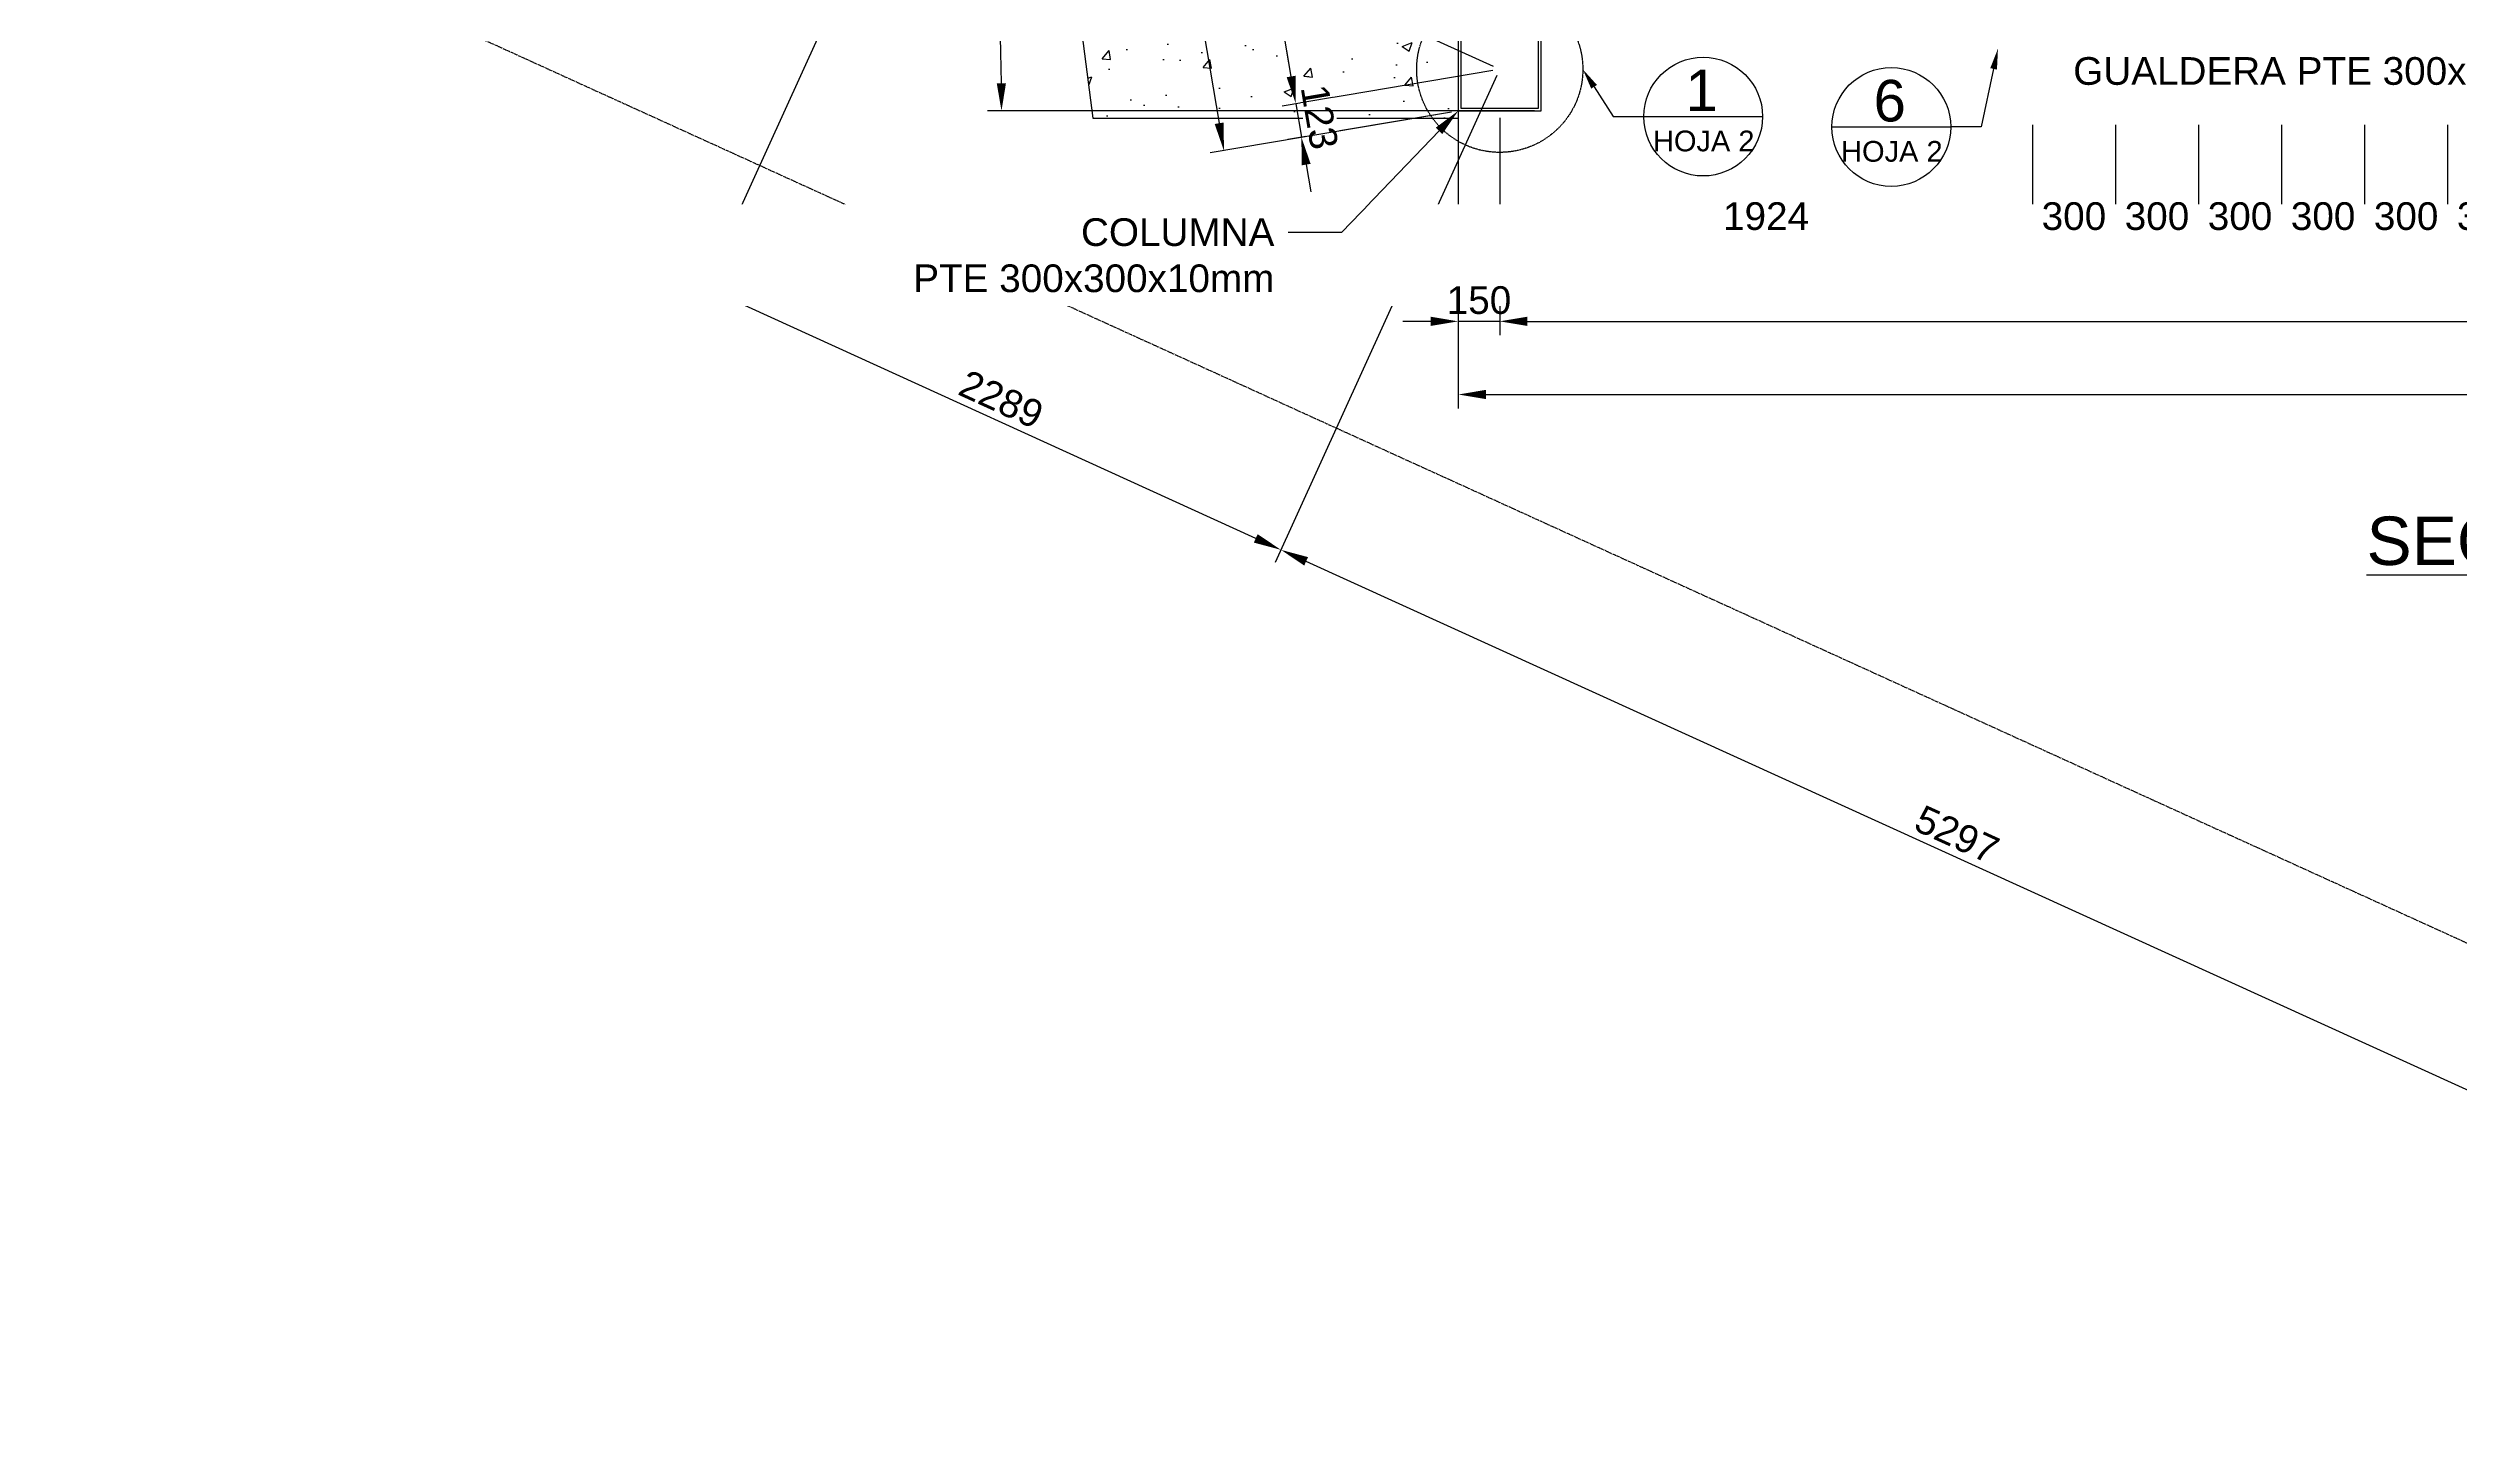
# Model space of a CAD drawing. Header units: millimetres. Extents: x -1367288 to 157996, y -18171 to 61708.
# Drawn here: x -4008 to 4703, y 22767 to 27775 of the extents above; entities that cross this region are included whole.
import ezdxf
from ezdxf import colors
from ezdxf.entities.mleader import LeaderData, LeaderLine
from ezdxf.enums import TextEntityAlignment as Align
from ezdxf.math import Vec2, Vec3

# ---------------------------------------------------------------- set-up
doc = ezdxf.new("R2010")
doc.units = ezdxf.units.MM
doc.header["$LTSCALE"] = 0.3
doc.set_wipeout_variables(frame=1)
doc.linetypes.add('CENTER', pattern=[50.8, 31.75, -6.35, 6.35, -6.35])
doc.linetypes.add('HIDDEN', pattern=[9.525, 6.35, -3.175])
for name, color, linetype in [('EE-5', 7, 'Continuous'), ('EE-TEXTO 1', 4, 'Continuous'), ('EE-TEXTO 2', 2, 'Continuous'), ('SIM-CONCRETO', 8, 'Continuous'), ('SIM-COTAS', 1, 'Continuous'), ('SIM-EJES', 8, 'CENTER'), ('SIM-OCULTOS', 8, 'HIDDEN'), ('SIM-PTE 300x300x10', 71, 'Continuous')]:
    doc.layers.add(name, color=color, linetype=linetype)
doc.styles.add('ARIAL EE', font='arial.ttf')
doc.styles.get("Standard").update_dxf_attribs({"font": 'arial.ttf'})
doc.dimstyles.new('EE 1_STANDAR', dxfattribs={"dimtxt": 2, "dimasz": 2, "dimexe": 1, "dimexo": 0.5, "dimgap": 0.5, "dimtad": 1, "dimdec": 0, "dimdsep": 46, "dimtxsty": 'ARIAL EE', "dimcen": 1.5, "dimclrd": 256, "dimclre": 256, "dimclrt": 2, "dimadec": 0, "dimazin": 0, "dimtfac": 1, "dimtdec": 0, "dimtix": 1, "dimtmove": 0, "dimatfit": 2, "dimfxl": 1, "dimlwd": -1, "dimlwe": -1, "dimarcsym": 0})

# ---------------------------------------------------------------- blocks, each defined once
blk = doc.blocks.new('TÍTULO')
at = {"layer": 'EE-TEXTO 1', "style": 'ARIAL EE'}
blk.add_attdef('%%UVISTAENPLANTA', text='', height=3.5, dxfattribs=at).set_placement((-0.54, 3.5), align=Align.CENTER)
at = {"layer": 'EE-TEXTO 2', "style": 'ARIAL EE'}
for tag, p in [('SUBTITULO', (-0.77, -1.27)), ('ESCALA1:100', (-0.32, -5.15))]:
    blk.add_attdef(tag, text='', height=2, dxfattribs=at).set_placement(p, align=Align.CENTER)
blk = doc.blocks.new('*D69')
at = {"layer": 'SIM-COTAS', "transparency": 16777216}
for p, q in [((1235.5, 27524.1), (1235.5, 26738.9)), ((9827.6, 27524.5), (9827.6, 26738.9)), ((1335.5, 26788.9), (9727.6, 26788.9))]:
    blk.add_line(p, q, dxfattribs=at)
for points in [[(1335.5, 26805.6), (1335.5, 26772.3), (1235.5, 26788.9)], [(9727.6, 26805.6), (9727.6, 26772.3), (9827.6, 26788.9)]]:
    blk.add_solid(points, dxfattribs=at)
at = {"layer": 'SIM-COTAS', "color": 2, "transparency": 16777216, "insert": (5531.6, 26865), "char_height": 100, "attachment_point": 5, "style": 'ARIAL EE'}
blk.add_mtext('8592', dxfattribs=at)
blk = doc.blocks.new('*D71')
at = {"layer": 'SIM-COTAS', "transparency": 16777216}
for p, q in [((1235.5, 27524.1), (1235.5, 27042.2)), ((3159.5, 27498.3), (3159.5, 27042.2)), ((3059.5, 27092.2), (1335.5, 27092.2))]:
    blk.add_line(p, q, dxfattribs=at)
for points in [[(1335.5, 27108.9), (1335.5, 27075.6), (1235.5, 27092.2)], [(3059.5, 27108.9), (3059.5, 27075.6), (3159.5, 27092.2)]]:
    blk.add_solid(points, dxfattribs=at)
at = {"layer": 'SIM-COTAS', "color": 2, "transparency": 16777216, "insert": (2197.5, 27168.3), "char_height": 100, "attachment_point": 5, "style": 'ARIAL EE'}
blk.add_mtext('1924', dxfattribs=at)
blk = doc.blocks.new('*D79')
at = {"layer": 'SIM-COTAS', "transparency": 16777216}
for p, q in [((4659.5, 27498.3), (4659.5, 27042.2)), ((4959.5, 27498.3), (4959.5, 27042.2)), ((4859.5, 27092.2), (4759.5, 27092.2))]:
    blk.add_line(p, q, dxfattribs=at)
for points in [[(4759.5, 27108.9), (4759.5, 27075.6), (4659.5, 27092.2)], [(4859.5, 27108.9), (4859.5, 27075.6), (4959.5, 27092.2)]]:
    blk.add_solid(points, dxfattribs=at)
at = {"layer": 'SIM-COTAS', "color": 2, "transparency": 16777216, "insert": (4809.5, 27168.3), "char_height": 100, "attachment_point": 5, "style": 'ARIAL EE'}
blk.add_mtext('300', dxfattribs=at)
blk = doc.blocks.new('*D80')
at = {"layer": 'SIM-COTAS', "transparency": 16777216}
for p, q in [((4359.5, 27498.3), (4359.5, 27042.2)), ((4659.5, 27498.3), (4659.5, 27042.2)), ((4559.5, 27092.2), (4459.5, 27092.2))]:
    blk.add_line(p, q, dxfattribs=at)
for points in [[(4459.5, 27108.9), (4459.5, 27075.6), (4359.5, 27092.2)], [(4559.5, 27108.9), (4559.5, 27075.6), (4659.5, 27092.2)]]:
    blk.add_solid(points, dxfattribs=at)
at = {"layer": 'SIM-COTAS', "color": 2, "transparency": 16777216, "insert": (4509.5, 27168.3), "char_height": 100, "attachment_point": 5, "style": 'ARIAL EE'}
blk.add_mtext('300', dxfattribs=at)
blk = doc.blocks.new('*D81')
at = {"layer": 'SIM-COTAS', "transparency": 16777216}
for p, q in [((4059.5, 27498.3), (4059.5, 27042.2)), ((4359.5, 27498.3), (4359.5, 27042.2)), ((4259.5, 27092.2), (4159.5, 27092.2))]:
    blk.add_line(p, q, dxfattribs=at)
for points in [[(4159.5, 27108.9), (4159.5, 27075.6), (4059.5, 27092.2)], [(4259.5, 27108.9), (4259.5, 27075.6), (4359.5, 27092.2)]]:
    blk.add_solid(points, dxfattribs=at)
at = {"layer": 'SIM-COTAS', "color": 2, "transparency": 16777216, "insert": (4209.5, 27168.3), "char_height": 100, "attachment_point": 5, "style": 'ARIAL EE'}
blk.add_mtext('300', dxfattribs=at)
blk = doc.blocks.new('*D82')
at = {"layer": 'SIM-COTAS', "transparency": 16777216}
for p, q in [((3759.5, 27498.3), (3759.5, 27042.2)), ((4059.5, 27498.3), (4059.5, 27042.2)), ((3959.5, 27092.2), (3859.5, 27092.2))]:
    blk.add_line(p, q, dxfattribs=at)
for points in [[(3859.5, 27108.9), (3859.5, 27075.6), (3759.5, 27092.2)], [(3959.5, 27108.9), (3959.5, 27075.6), (4059.5, 27092.2)]]:
    blk.add_solid(points, dxfattribs=at)
at = {"layer": 'SIM-COTAS', "color": 2, "transparency": 16777216, "insert": (3909.5, 27168.3), "char_height": 100, "attachment_point": 5, "style": 'ARIAL EE'}
blk.add_mtext('300', dxfattribs=at)
blk = doc.blocks.new('*D83')
at = {"layer": 'SIM-COTAS', "transparency": 16777216}
for p, q in [((3459.5, 27498.3), (3459.5, 27042.2)), ((3759.5, 27498.3), (3759.5, 27042.2)), ((3659.5, 27092.2), (3559.5, 27092.2))]:
    blk.add_line(p, q, dxfattribs=at)
for points in [[(3559.5, 27108.9), (3559.5, 27075.6), (3459.5, 27092.2)], [(3659.5, 27108.9), (3659.5, 27075.6), (3759.5, 27092.2)]]:
    blk.add_solid(points, dxfattribs=at)
at = {"layer": 'SIM-COTAS', "color": 2, "transparency": 16777216, "insert": (3609.5, 27168.3), "char_height": 100, "attachment_point": 5, "style": 'ARIAL EE'}
blk.add_mtext('300', dxfattribs=at)
blk = doc.blocks.new('*D84')
at = {"layer": 'SIM-COTAS', "transparency": 16777216}
for p, q in [((3159.5, 27498.3), (3159.5, 27042.2)), ((3459.5, 27498.3), (3459.5, 27042.2)), ((3359.5, 27092.2), (3259.5, 27092.2))]:
    blk.add_line(p, q, dxfattribs=at)
for points in [[(3259.5, 27108.9), (3259.5, 27075.6), (3159.5, 27092.2)], [(3359.5, 27108.9), (3359.5, 27075.6), (3459.5, 27092.2)]]:
    blk.add_solid(points, dxfattribs=at)
at = {"layer": 'SIM-COTAS', "color": 2, "transparency": 16777216, "insert": (3309.5, 27168.3), "char_height": 100, "attachment_point": 5, "style": 'ARIAL EE'}
blk.add_mtext('300', dxfattribs=at)
blk = doc.blocks.new('*D85')
at = {"layer": 'SIM-COTAS', "transparency": 16777216}
for p, q in [((1225.2, 27676.4), (424.4, 25918.1)), ((5175.1, 23809.5), (536.1, 25922.1)), ((5456.1, 24185.2), (5245.3, 23722.5))]:
    blk.add_line(p, q, dxfattribs=at)
for points in [[(543, 25937.3), (529.2, 25906.9), (445.1, 25963.6)], [(5182, 23824.6), (5168.1, 23794.3), (5266.1, 23768)]]:
    blk.add_solid(points, dxfattribs=at)
at = {"layer": 'SIM-COTAS', "color": 2, "transparency": 16777216, "insert": (2887.1, 24935), "char_height": 100, "attachment_point": 5, "rotation": 335.51468, "style": 'ARIAL EE'}
blk.add_mtext('5297', dxfattribs=at)
blk = doc.blocks.new('*D86')
at = {"layer": 'SIM-COTAS', "transparency": 16777216}
for p, q in [((545.1, 31706.8), (-1659.1, 26866.9)), ((1225.2, 27676.4), (424.4, 25918.1)), ((354.1, 26005), (-1547.3, 26871))]:
    blk.add_line(p, q, dxfattribs=at)
for points in [[(-1540.4, 26886.1), (-1554.2, 26855.8), (-1638.3, 26912.4)], [(361, 26020.2), (347.2, 25989.8), (445.1, 25963.6)]]:
    blk.add_solid(points, dxfattribs=at)
at = {"layer": 'SIM-COTAS', "color": 2, "transparency": 16777216, "insert": (-565.1, 26507.2), "char_height": 100, "attachment_point": 5, "rotation": 335.51468, "style": 'ARIAL EE'}
blk.add_mtext('2289', dxfattribs=at)
blk = doc.blocks.new('*D88')
at = {"layer": 'SIM-COTAS', "transparency": 16777216}
for p, q in [((1212.8, 27709.5), (-2330.4, 29323.1)), ((-2833.5, 28097.7), (-2326.3, 29211.4)), ((-3230.7, 28168.7), (-2829.4, 27986))]:
    blk.add_line(p, q, dxfattribs=at)
for points in [[(-2341.5, 29218.3), (-2311.1, 29204.5), (-2284.9, 29302.4)], [(-2848.6, 28104.6), (-2818.3, 28090.8), (-2874.9, 28006.7)]]:
    blk.add_solid(points, dxfattribs=at)
at = {"layer": 'SIM-COTAS', "color": 2, "transparency": 16777216, "insert": (-2648.3, 28685.7), "char_height": 100, "attachment_point": 5, "rotation": 65.51468, "style": 'ARIAL EE'}
blk.add_mtext('1424', dxfattribs=at)
blk = doc.blocks.new('*D89')
at = {"layer": 'SIM-COTAS', "transparency": 16777216}
for p, q in [((532.7, 31739.9), (-927, 32404.6)), ((-2243.4, 29393.4), (-922.9, 32292.9)), ((1212.8, 27709.5), (-2330.4, 29323.1))]:
    blk.add_line(p, q, dxfattribs=at)
for points in [[(-938.1, 32299.8), (-907.7, 32286), (-881.5, 32383.9)], [(-2258.6, 29400.3), (-2228.2, 29386.5), (-2284.9, 29302.4)]]:
    blk.add_solid(points, dxfattribs=at)
at = {"layer": 'SIM-COTAS', "color": 2, "transparency": 16777216, "insert": (-1652.4, 30874.7), "char_height": 100, "attachment_point": 5, "rotation": 65.51468, "style": 'ARIAL EE'}
blk.add_mtext('3386', dxfattribs=at)
blk = doc.blocks.new('*D104')
at = {"layer": 'SIM-COTAS', "transparency": 16777216}
for p, q in [((1085.5, 27524.1), (1085.5, 26738.9)), ((1235.5, 27524.1), (1235.5, 26738.9)), ((985.5, 26788.9), (885.5, 26788.9)), ((1235.5, 26788.9), (1085.5, 26788.9)), ((1335.5, 26788.9), (1435.5, 26788.9))]:
    blk.add_line(p, q, dxfattribs=at)
for points in [[(985.5, 26805.6), (985.5, 26772.3), (1085.5, 26788.9)], [(1335.5, 26805.6), (1335.5, 26772.3), (1235.5, 26788.9)]]:
    blk.add_solid(points, dxfattribs=at)
at = {"layer": 'SIM-COTAS', "color": 2, "transparency": 16777216, "insert": (1160.5, 26865), "char_height": 100, "attachment_point": 5, "style": 'ARIAL EE'}
blk.add_mtext('150', dxfattribs=at)
blk = doc.blocks.new('*D105')
at = {"layer": 'SIM-COTAS', "transparency": 16777216}
for p, q in [((1085.5, 27524.1), (1085.5, 26474.7)), ((9977.6, 27524.5), (9977.6, 26474.7)), ((1185.5, 26524.7), (9877.6, 26524.7))]:
    blk.add_line(p, q, dxfattribs=at)
for points in [[(1185.5, 26541.4), (1185.5, 26508.1), (1085.5, 26524.7)], [(9877.6, 26541.4), (9877.6, 26508.1), (9977.6, 26524.7)]]:
    blk.add_solid(points, dxfattribs=at)
at = {"layer": 'SIM-COTAS', "color": 2, "transparency": 16777216, "insert": (5531.6, 26600.8), "char_height": 100, "attachment_point": 5, "style": 'ARIAL EE'}
blk.add_mtext('8892', dxfattribs=at)
blk = doc.blocks.new('*D107')
at = {"layer": 'SIM-COTAS', "transparency": 16777216}
for p, q in [((482.2, 27673.4), (465.5, 27772)), ((1210.9, 27695), (449.5, 27566.5)), ((1060.9, 27545), (470, 27445.3)), ((498.8, 27574.8), (519.3, 27453.6)), ((535.9, 27355), (552.5, 27256.4))]:
    blk.add_line(p, q, dxfattribs=at)
for points in [[(498.6, 27676.2), (465.7, 27670.7), (498.8, 27574.8)], [(552.3, 27357.8), (519.5, 27352.2), (519.3, 27453.6)]]:
    blk.add_solid(points, dxfattribs=at)
at = {"layer": 'SIM-COTAS', "color": 2, "transparency": 16777216, "insert": (584.1, 27526.9), "char_height": 100, "attachment_point": 5, "rotation": 279.57779, "style": 'ARIAL EE', "bg_fill": 3, "box_fill_scale": 1.1, "bg_fill_color": 256, "bg_fill_true_color": 13158600, "bg_fill_transparency": 0}
blk.add_mtext('123', dxfattribs=at)
blk = doc.blocks.new('*D108')
at = {"layer": 'SIM-COTAS', "transparency": 16777216}
for p, q in [((530.8, 31725.4), (-230.6, 31596.9)), ((482.2, 27673.4), (-164.6, 31506.6)), ((1210.9, 27695), (449.5, 27566.5))]:
    blk.add_line(p, q, dxfattribs=at)
for points in [[(-148.2, 31509.4), (-181.1, 31503.8), (-181.3, 31605.2)], [(498.6, 27676.2), (465.7, 27670.7), (498.8, 27574.8)]]:
    blk.add_solid(points, dxfattribs=at)
at = {"layer": 'SIM-COTAS', "color": 2, "transparency": 16777216, "insert": (233.8, 29602.7), "char_height": 100, "attachment_point": 5, "rotation": 279.57779, "style": 'ARIAL EE', "bg_fill": 3, "box_fill_scale": 1.1, "bg_fill_color": 256, "bg_fill_true_color": 13158600, "bg_fill_transparency": 0}
blk.add_mtext('4087', dxfattribs=at)
blk = doc.blocks.new('*D176')
at = {"layer": 'SIM-COTAS', "transparency": 16777216}
for p, q in [((337.9, 31813.6), (-533.4, 31666)), ((-467.4, 31575.8), (222.2, 27504.3)), ((1060.9, 27545), (189.6, 27397.4))]:
    blk.add_line(p, q, dxfattribs=at)
for points in [[(-450.9, 31578.6), (-483.8, 31573), (-484.1, 31674.4)], [(238.7, 27507.1), (205.8, 27501.6), (238.9, 27405.8)]]:
    blk.add_solid(points, dxfattribs=at)
at = {"layer": 'SIM-COTAS', "color": 2, "transparency": 16777216, "insert": (-47.5, 29552.8), "char_height": 100, "attachment_point": 5, "rotation": 279.61298, "style": 'ARIAL EE'}
blk.add_mtext('4329', dxfattribs=at)
blk = doc.blocks.new('*D177')
at = {"layer": 'SIM-COTAS', "transparency": 16777216}
for p, q in [((620.2, 31913.8), (-1272, 31211.6)), ((1360.5, 27549.1), (-614.3, 27549))]:
    blk.add_line(p, q, dxfattribs=at)
blk.add_arc((-11143.8, 27548.5), 10579.5, 0.54435, 19.81663, dxfattribs=at)
for points in [[(-1206.5, 31129.4), (-1175.1, 31140.8), (-1225.1, 31229)], [(-548.1, 27649.1), (-581.5, 27649), (-564.3, 27549)]]:
    blk.add_solid(points, dxfattribs=at)
at = {"layer": 'SIM-COTAS', "color": 2, "transparency": 16777216, "insert": (-656, 29431.9), "char_height": 100, "attachment_point": 5, "rotation": 280.18049, "style": 'ARIAL EE'}
blk.add_mtext('20°', dxfattribs=at)
blk = doc.blocks.new('*D227')
at = {"layer": 'SIM-COTAS', "color": 2, "transparency": 16777216, "insert": (4323.9, 27692.5), "char_height": 100, "attachment_point": 5, "style": 'ARIAL EE', "bg_fill": 3, "box_fill_scale": 1.1, "bg_fill_color": 256, "bg_fill_true_color": 13158600, "bg_fill_transparency": 0}
blk.add_mtext('GUALDERA PTE 300x100x7mm', dxfattribs=at)
blk = doc.blocks.new('ITEM DETALLE')
at = {"color": 7, "transparency": 16777216}
blk.add_wipeout([(0, 4.29), (-0.84, 4.2), (-1.64, 3.96), (-2.38, 3.56), (-3.03, 3.03), (-3.56, 2.38), (-3.96, 1.64), (-4.2, 0.84), (-4.29, 0), (-4.2, -0.84), (-3.96, -1.64), (-3.56, -2.38), (-3.03, -3.03), (-2.38, -3.56), (-1.64, -3.96), (-0.84, -4.2), (0, -4.29), (0.84, -4.2), (1.64, -3.96), (2.38, -3.56), (3.03, -3.03), (3.56, -2.38), (3.96, -1.64), (4.2, -0.84), (4.29, 0), (4.2, 0.84), (3.96, 1.64), (3.56, 2.38), (3.03, 3.03), (2.38, 3.56), (1.64, 3.96), (0.84, 4.2)], dxfattribs=at)
at = {"layer": 'EE-5', "color": 7, "transparency": 16777216}
blk.add_line((-4.29, 0), (4.29, 0), dxfattribs=at)
blk.add_circle((0, 0), 4.29, dxfattribs=at)
at = {"layer": 'EE-TEXTO 1', "color": 4, "transparency": 16777216, "style": 'ARIAL EE'}
blk.add_attdef('X', text='', height=3, dxfattribs=at).set_placement((-0.11, 1.9), align=Align.MIDDLE_CENTER)
at = {"layer": 'EE-TEXTO 2', "color": 2, "transparency": 16777216, "style": 'ARIAL EE'}
blk.add_attdef('###', text='', height=1.5, dxfattribs=at).set_placement((0.04, -1.76), align=Align.MIDDLE_CENTER)

msp = doc.modelspace()

# ---------------------------------------------------------------- hatches: boundary and pattern name
at = {"layer": 'SIM-CONCRETO'}
h = msp.add_hatch(dxfattribs=at)
h.set_pattern_fill('AR-CONC', color=256, scale=2)
h.set_pattern_definition([(50, (-7559.66, 17102.76), (364.3693, -31.878), [38.1, -419.1]), (355, (-7559.66, 17102.76), (-70.487, 382.114), [30.48, -335.281]), (100.4514, (-7529.3, 17100.1), (293.8825, 350.2355), [32.38, -356.1805]), (46.1842, (-7559.66, 17204.36), (542.158, -84.085), [57.15, -628.65]), (96.6356, (-7514.5, 17197.35), (474.808, 494.852), [48.57, -534.271]), (351.184, (-7559.66, 17204.36), (474.808, 494.852), [45.72, -502.92]), (21, (-7508.86, 17178.96), (303.229, -204.5304), [38.1, -419.1]), (326, (-7508.86, 17178.96), (123.604, 368.376), [30.48, -335.28]), (71.4514, (-7483.6, 17161.9), (426.833, 163.8455), [32.38, -356.18]), (37.5, (-7559.66, 17102.76), (6.1772, 169.1101), [0, -331.216, 0, -340.36, 0, -336.55]), (7.5, (-7559.66, 17102.76), (133.6393, 200.3611), [0, -194.056, 0, -323.596, 0, -128.27]), (327.5, (-7672.94, 17102.76), (271.1812, -11.4575), [0, -127, 0, -396.24, 0, -525.78]), (317.5, (-7723.74, 17102.76), (296.2584, 50.853), [0, -165.1, 0, -263.144, 0, -373.38])])
h.paths.add_polyline_path([(356.2, 31855), (-742.2, 31446), (-234.1, 27523.3), (1089.9, 27523.3), (1085.5, 27849.1), (1186.9, 27849.1), (561.7, 31571.7), (467.2, 31536.6)])

# ---------------------------------------------------------------- linework, layer by layer
msp.add_lwpolyline([(7512.2, 34519.1), (-742.2, 31446), (-234.1, 27523.3), (1085.5, 27523.3)], dxfattribs=at)
at = {"layer": 'SIM-EJES'}
msp.add_line((-3253.4, 28179.1), (8629.4, 22767.5), dxfattribs=at)
at = {"layer": 'SIM-PTE 300x300x10', "elevation": 0.6}
for points in [[(1085.5, 27549.1), (1385.5, 27549.1), (1385.5, 27849.1), (1085.5, 27849.1)], [(1095.5, 27559.1), (1375.5, 27559.1), (1375.5, 27839.1), (1095.5, 27839.1)]]:
    msp.add_lwpolyline(points, close=True, dxfattribs=at)

# ---------------------------------------------------------------- block references
at = {"layer": 'EE-TEXTO 1'}
ref = msp.add_blockref('TÍTULO', (5983.4, 25734), dxfattribs=dict(at, xscale=50, yscale=50, zscale=50))
ref.add_attrib('ESCALA1:100', 'ESCALA 1:50', dxfattribs={"layer": 'EE-TEXTO 2', "height": 100, "style": 'ARIAL EE'}).set_placement((5228.9, 25659.8), align=Align.CENTER)
ref.add_attrib('%%UVISTAENPLANTA', '%%USECCION A - A', dxfattribs={"height": 175, "style": 'ARIAL EE'}).set_placement((5228.9, 25908.9), align=Align.CENTER)

# ---------------------------------------------------------------- dimensions: what is measured, and where the dimension line sits
at = {"layer": 'SIM-COTAS'}
for base, p1, p2, angle, picture, middle in [((-881.5, 32383.9), (1235.5, 27699.1, 0.6), (555.4, 31729.5, -0.3), 65.51468, '*D89', (-1652.4, 30874.7)), ((-1638.3, 26912.4), (1235.5, 27699.1, 0.6), (555.4, 31729.5, -0.3), 335.51468, '*D86', (-565.1, 26507.2)), ((-2284.9, 29302.4), (-3253.4, 28179.1), (1235.5, 27699.1, 0.6), 65.51468, '*D88', (-2648.3, 28685.7)), ((445.1, 25963.6), (5466.4, 24208), (1235.5, 27699.1, 0.6), 335.51468, '*D85', (2887.1, 24935))]:
    dim = msp.add_linear_dim(base=base, p1=p1, p2=p2, angle=angle, dimstyle='EE 1_STANDAR', dxfattribs=at)
    dim.commit()
    dim.dimension.update_dxf_attribs({"geometry": picture, "text_midpoint": middle})
for base, p1, p2, picture, middle in [((1085.5, 26788.9), (1235.5, 27549.1, 0.6), (1085.5, 27549.1, 0.6), '*D104', (1160.5, 26865)), ((9977.6, 26524.7), (1085.5, 27549.1, 0.6), (9977.6, 27549.5, 0.8), '*D105', (5531.6, 26600.8)), ((9827.6, 26788.9), (1235.5, 27549.1, 0.6), (9827.6, 27549.5, 0.8), '*D69', (5531.6, 26865)), ((1235.5, 27092.2), (3159.5, 27523.3), (1235.5, 27549.1, 0.6), '*D71', (2197.5, 27168.3)), ((3159.5, 27092.2), (3459.5, 27523.3), (3159.5, 27523.3), '*D84', (3309.5, 27168.3)), ((3459.5, 27092.2), (3759.5, 27523.3), (3459.5, 27523.3), '*D83', (3609.5, 27168.3)), ((3759.5, 27092.2), (4059.5, 27523.3), (3759.5, 27523.3), '*D82', (3909.5, 27168.3)), ((4059.5, 27092.2), (4359.5, 27523.3), (4059.5, 27523.3), '*D81', (4209.5, 27168.3)), ((4359.5, 27092.2), (4659.5, 27523.3), (4359.5, 27523.3), '*D80', (4509.5, 27168.3)), ((4659.5, 27092.2), (4959.5, 27523.3), (4659.5, 27523.3), '*D79', (4809.5, 27168.3))]:
    dim = msp.add_linear_dim(base=base, p1=p1, p2=p2, dimstyle='EE 1_STANDAR', dxfattribs=at)
    dim.commit()
    dim.dimension.update_dxf_attribs({"geometry": picture, "text_midpoint": middle})

# ---------------------------------------------------------------- next in the draw order: dimensions: what is measured, and where the dimension line sits
dim = msp.add_linear_dim(base=(519.3, 27453.6), p1=(1235.5, 27699.1, 0.6), p2=(1085.5, 27549.1, 0.6), angle=279.57779, dimstyle='EE 1_STANDAR', override={"dimtfill": 1}, dxfattribs=at)
dim.commit()
dim.dimension.update_dxf_attribs({"geometry": '*D107', "text_midpoint": (584.1, 27526.9)})

# ---------------------------------------------------------------- next in the draw order: dimensions: what is measured, and where the dimension line sits
dim = msp.add_linear_dim(base=(-181.3, 31605.2), p1=(1235.5, 27699.1, 0.6), p2=(555.4, 31729.5, -0.3), angle=279.57779, dimstyle='EE 1_STANDAR', override={"dimtfill": 1}, dxfattribs=at)
dim.commit()
dim.dimension.update_dxf_attribs({"geometry": '*D108', "text_midpoint": (233.8, 29602.7)})

# ---------------------------------------------------------------- next in the draw order: linework, layer by layer
at = {"layer": 'SIM-CONCRETO'}
msp.add_line((1085.5, 27549.1, 0.6), (1085.5, 27523.3), dxfattribs=at)

# ---------------------------------------------------------------- next in the draw order: dimensions: what is measured, and where the dimension line sits
at = {"layer": 'SIM-COTAS'}
dim = msp.add_angular_dim_2l(base=(-638.5, 28799), line1=((7246.6, 34372.6, 5.5), (643.7, 31922.5, -1.2)), line2=((1385.5, 27549.1, 0.6), (9677.6, 27549.5, 0.6)), dimstyle='EE 1_STANDAR', override={"dimscale": 0}, dxfattribs=at)
dim.commit()
dim.dimension.update_dxf_attribs({"geometry": '*D177', "text_midpoint": (-656, 29431.9)})
dim = msp.add_aligned_dim(p1=(362.5, 31817.8, 1), p2=(1085.5, 27549.1, 0.6), distance=-858.7, dimstyle='EE 1_STANDAR', dxfattribs=at)
dim.commit()
dim.dimension.update_dxf_attribs({"geometry": '*D176', "text_midpoint": (-47.5, 29552.8)})

# ---------------------------------------------------------------- next in the draw order: leaders
at = {"layer": 'SIM-COTAS', "linetype": 'Continuous'}
ml = msp.add_multileader_mtext('Standard', dxfattribs=at)
ml.set_content('\\A1;{\\C2;COLUMNA\\PPTE 300x300x10mm}', color=256)
ml.set_leader_properties()
ml.build(insert=Vec2(0, 0))
ml.multileader.update_dxf_attribs({"dogleg_length": 0.0025, "arrow_head_size": 100, "scale": 50})
ctx = ml.context
ctx.base_point, ctx.scale, ctx.char_height, ctx.arrow_head_size, ctx.landing_gap_size, ctx.plane_origin = Vec3(21377.9, 27110.3), 50, 100, 100, 50, Vec3(26283.4, 11461.1)
ctx.text_align_type = 2
notes = []
notes.append((ctx, [(0, (1, 1, 0), (22954.8, 27110.3), (-1, 0), 192.2, [(0, [(23376.8, 27549.1)], 0, [])])]))
ctx.mtext.insert, ctx.mtext.rotation, ctx.mtext.width, ctx.mtext.defined_height, ctx.mtext.alignment, ctx.mtext.flow_direction = Vec3(22712.6, 27161.2), 6.283185, 1318.047, 411.1, 3, 5
ctx.mtext.has_bg_fill, ctx.mtext.bg_color, ctx.mtext.bg_scale_factor, ctx.mtext.bg_transparency, ctx.mtext.use_window_bg_color = 1, -1073741824, 1.5, 0, 1
for ctx, leaders in notes:
    for number, flags, end, landing, length, lines in leaders:
        leader = LeaderData()
        leader.index, (leader.has_last_leader_line, leader.has_dogleg_vector, leader.attachment_direction) = number, flags
        leader.last_leader_point, leader.dogleg_vector, leader.dogleg_length = Vec3(end), Vec3(landing), length
        for number, points, colour, breaks in lines:
            line = LeaderLine()
            line.index, line.vertices, line.color, line.breaks = number, Vec3.list(points), colors.encode_raw_color(colour), breaks
            leader.lines.append(line)
        ctx.leaders.append(leader)

# ---------------------------------------------------------------- next in the draw order: dimensions: what is measured, and where the dimension line sits
at = {"layer": 'SIM-COTAS'}
dim = msp.add_linear_dim(base=(7359.4, 27615.8), p1=(1288.3, 27849.1, 1.4), p2=(7359.4, 27849.1, 1.4), text='GUALDERA PTE 300x100x7mm', dimstyle='EE 1_STANDAR', override={"dimse1": 1, "dimse2": 1, "dimsd1": 1, "dimsd2": 1, "dimtfill": 1}, dxfattribs=at)
dim.commit()
dim.dimension.update_dxf_attribs({"geometry": '*D227', "text_midpoint": (4323.9, 27692.5)})

# ---------------------------------------------------------------- next in the draw order: leaders
at = {"layer": 'SIM-COTAS', "linetype": 'Continuous'}
ml = msp.add_multileader_mtext('Standard', dxfattribs=at)
ml.set_content('\\A1;{\\C2;COLUMNA\\PPTE 300x300x10mm}', color=256)
ml.set_leader_properties()
ml.build(insert=Vec2(0, 0))
ml.multileader.update_dxf_attribs({"dogleg_length": 0.0025, "arrow_head_size": 100, "scale": 50})
ctx = ml.context
ctx.base_point, ctx.scale, ctx.char_height, ctx.arrow_head_size, ctx.landing_gap_size, ctx.plane_origin = Vec3(-913.4, 27110.3), 50, 100, 100, 50, Vec3(3992.2, 11461.1)
ctx.text_align_type = 2
notes = []
notes.append((ctx, [(0, (1, 1, 0), (663.6, 27110.3), (-1, 0), 192.2, [(0, [(1085.5, 27549.1)], 0, [])])]))
ctx.mtext.insert, ctx.mtext.rotation, ctx.mtext.width, ctx.mtext.defined_height, ctx.mtext.alignment, ctx.mtext.flow_direction = Vec3(421.4, 27161.2), 6.283185, 1318.047, 411.1, 3, 5
for ctx, leaders in notes:
    for number, flags, end, landing, length, lines in leaders:
        leader = LeaderData()
        leader.index, (leader.has_last_leader_line, leader.has_dogleg_vector, leader.attachment_direction) = number, flags
        leader.last_leader_point, leader.dogleg_vector, leader.dogleg_length = Vec3(end), Vec3(landing), length
        for number, points, colour, breaks in lines:
            line = LeaderLine()
            line.index, line.vertices, line.color, line.breaks = number, Vec3.list(points), colors.encode_raw_color(colour), breaks
            leader.lines.append(line)
        ctx.leaders.append(leader)

# ---------------------------------------------------------------- next in the draw order: linework, layer by layer
at = {"layer": 'SIM-OCULTOS'}
msp.add_circle((1235.5, 27699.1, 0.6), 300, dxfattribs=at)

# ---------------------------------------------------------------- next in the draw order: leaders
at = {"layer": 'SIM-COTAS'}
ml = msp.add_multileader_block('Standard', dxfattribs=at)
ml.set_content('ITEM DETALLE', color=256, scale=50)
ml.set_attribute('X', '1', width=0)
ml.set_attribute('###', 'HOJA 2', width=0)
ml.set_leader_properties(color=256)
ml.build(insert=Vec2(0, 0))
ml.multileader.update_dxf_attribs({"arrow_head_size": 75, "scale": 50})
ctx = ml.context
ctx.base_point, ctx.scale, ctx.char_height, ctx.arrow_head_size, ctx.landing_gap_size, ctx.plane_origin = Vec3(1756, 27528.4, 0.6), 50, 200, 75, 100, Vec3(648.9, 27336.4, 0.6)
notes = []
notes.append((ctx, [(0, (1, 1, 0), (1645.7, 27528.4, 0.6), (1, 0), 110.4, [(0, [(1535.5, 27699.1, 0.6)], 0, [])])]))
ctx.block.insert = Vec3(1970.3, 27528.4, 0.6)
ml = msp.add_multileader_block('Standard', dxfattribs=at)
ml.set_content('ITEM DETALLE', color=256, scale=50)
ml.set_attribute('X', '6', width=0)
ml.set_attribute('###', 'HOJA 2', width=0)
ml.set_leader_properties(color=256)
ml.build(insert=Vec2(0, 0))
ml.multileader.update_dxf_attribs({"arrow_head_size": 75, "scale": 50})
ctx = ml.context
ctx.base_point, ctx.scale, ctx.char_height, ctx.arrow_head_size, ctx.landing_gap_size, ctx.plane_origin = Vec3(2435.5, 27490.9, -6.7), 50, 200, 75, 100, Vec3(1998, 25932.7, -6.7)
notes.append((ctx, [(1, (1, 1, 0), (2974.4, 27490.9, -6.7), (-1, 0), 110.4, [(0, [(3035.2, 27774.1, -6.7)], 0, [])])]))
ctx.block.insert = Vec3(2649.8, 27490.9, -6.7)
for ctx, leaders in notes:
    for number, flags, end, landing, length, lines in leaders:
        leader = LeaderData()
        leader.index, (leader.has_last_leader_line, leader.has_dogleg_vector, leader.attachment_direction) = number, flags
        leader.last_leader_point, leader.dogleg_vector, leader.dogleg_length = Vec3(end), Vec3(landing), length
        for number, points, colour, breaks in lines:
            line = LeaderLine()
            line.index, line.vertices, line.color, line.breaks = number, Vec3.list(points), colors.encode_raw_color(colour), breaks
            leader.lines.append(line)
        ctx.leaders.append(leader)

doc.saveas('drawing.dxf')
